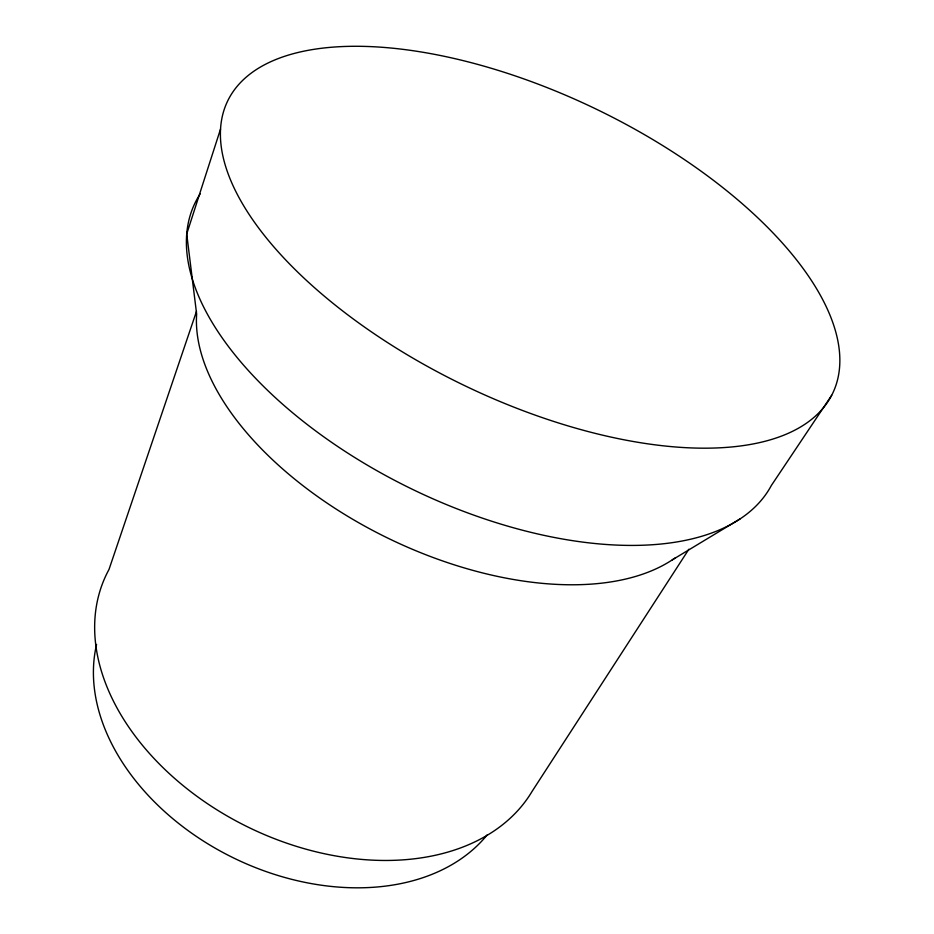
<?xml version="1.0" encoding="UTF-8"?>
<svg xmlns="http://www.w3.org/2000/svg" width="934" height="934" viewBox="0 0 934 934"><rect width="100%" height="100%" fill="white"/><g stroke="black" fill="none" stroke-linecap="round" stroke-linejoin="round"><path stroke-width="1.4" d="M220.529 129.09L186.718 233.967L196.642 314.058A277.515 150.537 25.8 0 0 379.286 533.851A277.515 150.537 25.8 0 0 674.838 558.123M196.49 311.372L108.998 569.471A239.034 165.808 25.8 0 0 239.326 822.679A239.034 165.808 25.8 0 0 532.03 791.472L688.883 549.227M831.657 395.339A335.971 153.106 25.8 0 1 318.039 290.789A335.971 153.106 25.8 0 1 440.685 55.561A335.971 153.106 25.8 0 1 831.657 395.339L771.309 485.552A320.946 163.041 25.8 0 1 400.558 483.415A320.946 163.041 25.8 0 1 200.215 193.84M672.258 559.875L740.125 518.884M487.209 834.868A220.214 157.496 25.8 0 1 233.698 858.007A220.214 157.496 25.8 0 1 96.587 644.402"/></g></svg>
